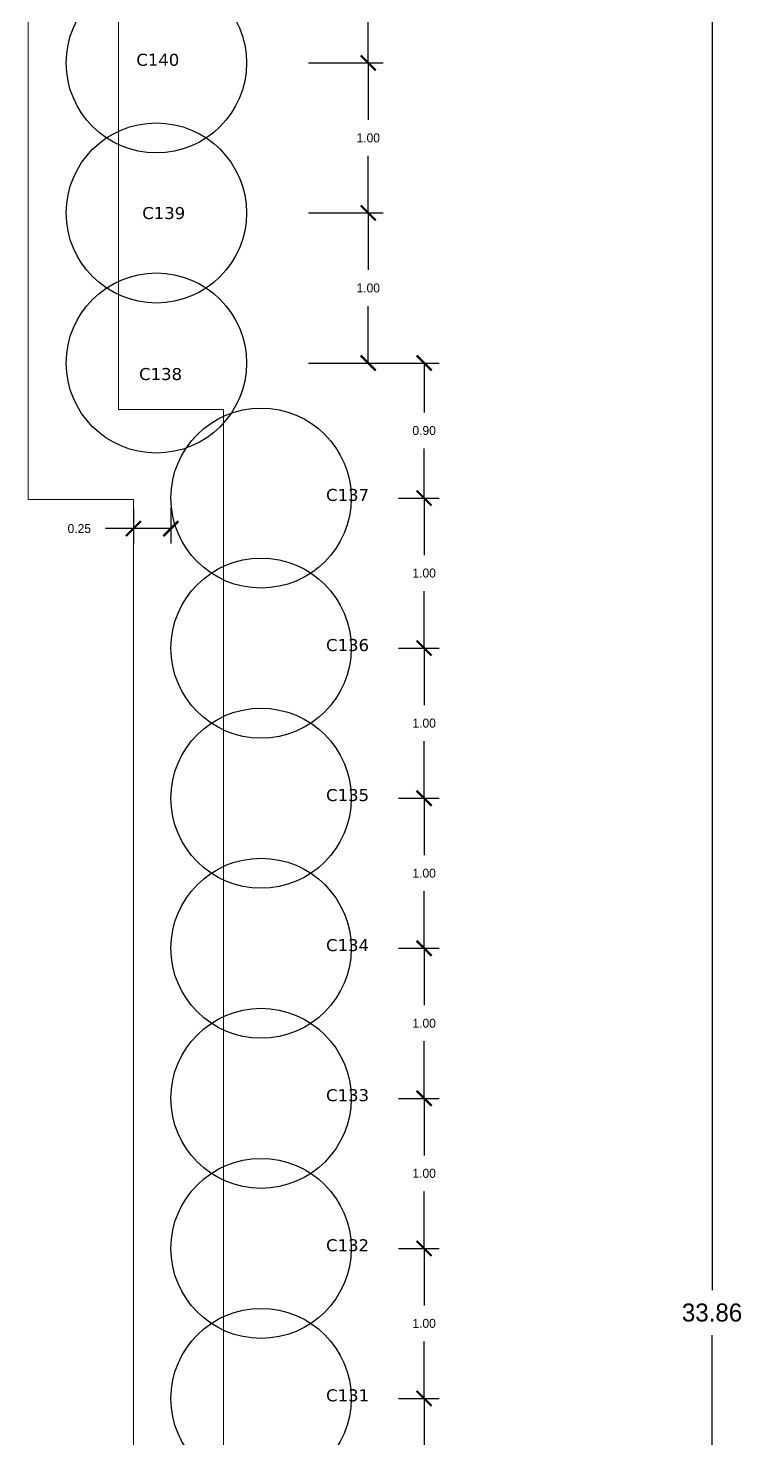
# Model space of a CAD drawing. Header units: millimetres. Extents: x -50 to 161, y 11 to 77.
# Drawn here: x 34.66 to 39.41, y 41.39 to 50.79 of the extents above; entities that cross this region are included whole.
import ezdxf

# ---------------------------------------------------------------- set-up
doc = ezdxf.new("R2010")
doc.units = ezdxf.units.MM
doc.layers.add('A-DETL-THIN', color=151, linetype='Continuous', lineweight=5)
doc.layers.add('Paroi Soperco', color=7, linetype='Continuous')
doc.dimstyles.get("Standard").update_dxf_attribs({"dimtxt": 0.18, "dimasz": 0.18, "dimexe": 0.18, "dimexo": 0.0625, "dimgap": 0.09, "dimtad": 0, "dimtih": 1, "dimtoh": 1, "dimdec": 4, "dimzin": 0, "dimdsep": 46, "dimtxsty": 'Standard', "dimcen": 0.09, "dimadec": 0, "dimazin": 0, "dimtfac": 1, "dimtdec": 4, "dimtofl": 0, "dimtmove": 0, "dimatfit": 3, "dimfxl": 1, "dimtolj": 1, "dimtzin": 0, "dimarcsym": 0})

# ---------------------------------------------------------------- blocks, each defined once
blk = doc.blocks.new('_ArchTick')
at = {"color": 0, "linetype": 'ByBlock', "const_width": 0.15}
blk.add_lwpolyline([(-0.5, -0.5), (0.5, 0.5)], dxfattribs=at)
blk = doc.blocks.new('*D176')
at = {"layer": 'Paroi Soperco', "color": 0, "lineweight": -2, "transparency": 16777216}
for p, q in [((35.3204, 59.1556), (39.3101, 59.1556)), ((39.2101, 59.1556), (39.2101, 42.3764)), ((39.2101, 25.2972), (39.2101, 42.0764)), ((35.3204, 25.2972), (39.3101, 25.2972))]:
    blk.add_line(p, q, dxfattribs=at)
at = {"layer": 'Paroi Soperco', "color": 0, "lineweight": -2, "transparency": 16777216, "xscale": 0.1, "yscale": 0.1, "zscale": 0.1}
for p, rotation in [((39.2101, 59.1556), 90), ((39.2101, 25.2972), 270)]:
    blk.add_blockref('_ArchTick', p, dxfattribs=dict(at, rotation=rotation))
at = {"layer": 'Paroi Soperco', "color": 0, "transparency": 16777216, "insert": (39.2101, 42.2264), "char_height": 0.12, "attachment_point": 5}
blk.add_mtext('\\A1;33.86', dxfattribs=at)
blk = doc.blocks.new('*D230')
at = {"layer": 'Paroi Soperco', "color": 0, "lineweight": -2, "transparency": 16777216}
for p, q in [((37.1235, 41.6544), (37.3934, 41.6544)), ((37.2934, 41.6544), (37.2934, 41.2744)), ((37.2934, 40.6544), (37.2934, 41.0344)), ((37.1235, 40.6544), (37.3934, 40.6544))]:
    blk.add_line(p, q, dxfattribs=at)
at = {"layer": 'Paroi Soperco', "color": 0, "lineweight": -2, "transparency": 16777216, "xscale": 0.1, "yscale": 0.1, "zscale": 0.1}
for p, rotation in [((37.2934, 41.6544), 90), ((37.2934, 40.6544), 270)]:
    blk.add_blockref('_ArchTick', p, dxfattribs=dict(at, rotation=rotation))
at = {"layer": 'Paroi Soperco', "color": 0, "transparency": 16777216, "insert": (37.2934, 41.1544), "char_height": 0.06, "attachment_point": 5}
blk.add_mtext('\\A1;1.00', dxfattribs=at)
blk = doc.blocks.new('*D231')
at = {"layer": 'Paroi Soperco', "color": 0, "lineweight": -2, "transparency": 16777216}
for p, q in [((37.1235, 42.6544), (37.3934, 42.6544)), ((37.2934, 42.6544), (37.2934, 42.2744)), ((37.2934, 41.6544), (37.2934, 42.0344)), ((37.1235, 41.6544), (37.3934, 41.6544))]:
    blk.add_line(p, q, dxfattribs=at)
at = {"layer": 'Paroi Soperco', "color": 0, "lineweight": -2, "transparency": 16777216, "xscale": 0.1, "yscale": 0.1, "zscale": 0.1}
for p, rotation in [((37.2934, 42.6544), 90), ((37.2934, 41.6544), 270)]:
    blk.add_blockref('_ArchTick', p, dxfattribs=dict(at, rotation=rotation))
at = {"layer": 'Paroi Soperco', "color": 0, "transparency": 16777216, "insert": (37.2934, 42.1544), "char_height": 0.06, "attachment_point": 5}
blk.add_mtext('\\A1;1.00', dxfattribs=at)
blk = doc.blocks.new('*D232')
at = {"layer": 'Paroi Soperco', "color": 0, "lineweight": -2, "transparency": 16777216}
for p, q in [((37.1235, 43.6544), (37.3934, 43.6544)), ((37.2934, 43.6544), (37.2934, 43.2744)), ((37.2934, 42.6544), (37.2934, 43.0344)), ((37.1235, 42.6544), (37.3934, 42.6544))]:
    blk.add_line(p, q, dxfattribs=at)
at = {"layer": 'Paroi Soperco', "color": 0, "lineweight": -2, "transparency": 16777216, "xscale": 0.1, "yscale": 0.1, "zscale": 0.1}
for p, rotation in [((37.2934, 43.6544), 90), ((37.2934, 42.6544), 270)]:
    blk.add_blockref('_ArchTick', p, dxfattribs=dict(at, rotation=rotation))
at = {"layer": 'Paroi Soperco', "color": 0, "transparency": 16777216, "insert": (37.2934, 43.1544), "char_height": 0.06, "attachment_point": 5}
blk.add_mtext('\\A1;1.00', dxfattribs=at)
blk = doc.blocks.new('*D233')
at = {"layer": 'Paroi Soperco', "color": 0, "lineweight": -2, "transparency": 16777216}
for p, q in [((37.1235, 44.6544), (37.3934, 44.6544)), ((37.2934, 44.6544), (37.2934, 44.2744)), ((37.2934, 43.6544), (37.2934, 44.0344)), ((37.1235, 43.6544), (37.3934, 43.6544))]:
    blk.add_line(p, q, dxfattribs=at)
at = {"layer": 'Paroi Soperco', "color": 0, "lineweight": -2, "transparency": 16777216, "xscale": 0.1, "yscale": 0.1, "zscale": 0.1}
for p, rotation in [((37.2934, 44.6544), 90), ((37.2934, 43.6544), 270)]:
    blk.add_blockref('_ArchTick', p, dxfattribs=dict(at, rotation=rotation))
at = {"layer": 'Paroi Soperco', "color": 0, "transparency": 16777216, "insert": (37.2934, 44.1544), "char_height": 0.06, "attachment_point": 5}
blk.add_mtext('\\A1;1.00', dxfattribs=at)
blk = doc.blocks.new('*D234')
at = {"layer": 'Paroi Soperco', "color": 0, "lineweight": -2, "transparency": 16777216}
for p, q in [((37.1235, 45.6544), (37.3934, 45.6544)), ((37.2934, 45.6544), (37.2934, 45.2744)), ((37.2934, 44.6544), (37.2934, 45.0344)), ((37.1235, 44.6544), (37.3934, 44.6544))]:
    blk.add_line(p, q, dxfattribs=at)
at = {"layer": 'Paroi Soperco', "color": 0, "lineweight": -2, "transparency": 16777216, "xscale": 0.1, "yscale": 0.1, "zscale": 0.1}
for p, rotation in [((37.2934, 45.6544), 90), ((37.2934, 44.6544), 270)]:
    blk.add_blockref('_ArchTick', p, dxfattribs=dict(at, rotation=rotation))
at = {"layer": 'Paroi Soperco', "color": 0, "transparency": 16777216, "insert": (37.2934, 45.1544), "char_height": 0.06, "attachment_point": 5}
blk.add_mtext('\\A1;1.00', dxfattribs=at)
blk = doc.blocks.new('*D235')
at = {"layer": 'Paroi Soperco', "color": 0, "lineweight": -2, "transparency": 16777216}
for p, q in [((37.1235, 46.6544), (37.3934, 46.6544)), ((37.2934, 46.6544), (37.2934, 46.2744)), ((37.2934, 45.6544), (37.2934, 46.0344)), ((37.1235, 45.6544), (37.3934, 45.6544))]:
    blk.add_line(p, q, dxfattribs=at)
at = {"layer": 'Paroi Soperco', "color": 0, "lineweight": -2, "transparency": 16777216, "xscale": 0.1, "yscale": 0.1, "zscale": 0.1}
for p, rotation in [((37.2934, 46.6544), 90), ((37.2934, 45.6544), 270)]:
    blk.add_blockref('_ArchTick', p, dxfattribs=dict(at, rotation=rotation))
at = {"layer": 'Paroi Soperco', "color": 0, "transparency": 16777216, "insert": (37.2934, 46.1544), "char_height": 0.06, "attachment_point": 5}
blk.add_mtext('\\A1;1.00', dxfattribs=at)
blk = doc.blocks.new('*D236')
at = {"layer": 'Paroi Soperco', "color": 0, "lineweight": -2, "transparency": 16777216}
for p, q in [((37.1235, 47.6544), (37.3934, 47.6544)), ((37.2934, 47.6544), (37.2934, 47.2744)), ((37.2934, 46.6544), (37.2934, 47.0344)), ((37.1235, 46.6544), (37.3934, 46.6544))]:
    blk.add_line(p, q, dxfattribs=at)
at = {"layer": 'Paroi Soperco', "color": 0, "lineweight": -2, "transparency": 16777216, "xscale": 0.1, "yscale": 0.1, "zscale": 0.1}
for p, rotation in [((37.2934, 47.6544), 90), ((37.2934, 46.6544), 270)]:
    blk.add_blockref('_ArchTick', p, dxfattribs=dict(at, rotation=rotation))
at = {"layer": 'Paroi Soperco', "color": 0, "transparency": 16777216, "insert": (37.2934, 47.1544), "char_height": 0.06, "attachment_point": 5}
blk.add_mtext('\\A1;1.00', dxfattribs=at)
blk = doc.blocks.new('*D237')
at = {"layer": 'Paroi Soperco', "color": 0, "lineweight": -2, "transparency": 16777216}
for p, q in [((36.5235, 48.5544), (37.3934, 48.5544)), ((37.2934, 48.5544), (37.2934, 48.2244)), ((37.2934, 47.6544), (37.2934, 47.9844)), ((37.1235, 47.6544), (37.3934, 47.6544))]:
    blk.add_line(p, q, dxfattribs=at)
at = {"layer": 'Paroi Soperco', "color": 0, "lineweight": -2, "transparency": 16777216, "xscale": 0.1, "yscale": 0.1, "zscale": 0.1}
for p, rotation in [((37.2934, 48.5544), 90), ((37.2934, 47.6544), 270)]:
    blk.add_blockref('_ArchTick', p, dxfattribs=dict(at, rotation=rotation))
at = {"layer": 'Paroi Soperco', "color": 0, "transparency": 16777216, "insert": (37.2934, 48.1044), "char_height": 0.06, "attachment_point": 5}
blk.add_mtext('\\A1;0.90', dxfattribs=at)
blk = doc.blocks.new('*D239')
at = {"layer": 'Paroi Soperco', "color": 0, "lineweight": -2, "transparency": 16777216}
for p, q in [((36.5235, 49.5544), (37.0213, 49.5544)), ((36.9213, 49.5544), (36.9213, 49.1744)), ((36.9213, 48.5544), (36.9213, 48.9344)), ((36.5235, 48.5544), (37.0213, 48.5544))]:
    blk.add_line(p, q, dxfattribs=at)
at = {"layer": 'Paroi Soperco', "color": 0, "lineweight": -2, "transparency": 16777216, "xscale": 0.1, "yscale": 0.1, "zscale": 0.1}
for p, rotation in [((36.9213, 49.5544), 90), ((36.9213, 48.5544), 270)]:
    blk.add_blockref('_ArchTick', p, dxfattribs=dict(at, rotation=rotation))
at = {"layer": 'Paroi Soperco', "color": 0, "transparency": 16777216, "insert": (36.9213, 49.0544), "char_height": 0.06, "attachment_point": 5}
blk.add_mtext('\\A1;1.00', dxfattribs=at)
blk = doc.blocks.new('*D240')
at = {"layer": 'Paroi Soperco', "color": 0, "lineweight": -2, "transparency": 16777216}
for p, q in [((36.5235, 50.5544), (37.0213, 50.5544)), ((36.9213, 50.5544), (36.9213, 50.1744)), ((36.9213, 49.5544), (36.9213, 49.9344)), ((36.5235, 49.5544), (37.0213, 49.5544))]:
    blk.add_line(p, q, dxfattribs=at)
at = {"layer": 'Paroi Soperco', "color": 0, "lineweight": -2, "transparency": 16777216, "xscale": 0.1, "yscale": 0.1, "zscale": 0.1}
for p, rotation in [((36.9213, 50.5544), 90), ((36.9213, 49.5544), 270)]:
    blk.add_blockref('_ArchTick', p, dxfattribs=dict(at, rotation=rotation))
at = {"layer": 'Paroi Soperco', "color": 0, "transparency": 16777216, "insert": (36.9213, 50.0544), "char_height": 0.06, "attachment_point": 5}
blk.add_mtext('\\A1;1.00', dxfattribs=at)
blk = doc.blocks.new('*D241')
at = {"layer": 'Paroi Soperco', "color": 0, "lineweight": -2, "transparency": 16777216}
for p, q in [((36.5235, 51.5544), (37.0213, 51.5544)), ((36.9213, 51.5544), (36.9213, 51.1744)), ((36.9213, 50.5544), (36.9213, 50.9344)), ((36.5235, 50.5544), (37.0213, 50.5544))]:
    blk.add_line(p, q, dxfattribs=at)
at = {"layer": 'Paroi Soperco', "color": 0, "lineweight": -2, "transparency": 16777216, "xscale": 0.1, "yscale": 0.1, "zscale": 0.1}
for p, rotation in [((36.9213, 51.5544), 90), ((36.9213, 50.5544), 270)]:
    blk.add_blockref('_ArchTick', p, dxfattribs=dict(at, rotation=rotation))
at = {"layer": 'Paroi Soperco', "color": 0, "transparency": 16777216, "insert": (36.9213, 51.0544), "char_height": 0.06, "attachment_point": 5}
blk.add_mtext('\\A1;1.00', dxfattribs=at)
blk = doc.blocks.new('*D339')
at = {"layer": 'Paroi Soperco', "color": 0, "lineweight": -2, "transparency": 16777216}
for p, q in [((35.3579, 47.5831), (35.3579, 47.3508)), ((35.6079, 47.5919), (35.6079, 47.3508)), ((35.3579, 47.4508), (35.1729, 47.4508)), ((35.6079, 47.4508), (35.3579, 47.4508))]:
    blk.add_line(p, q, dxfattribs=at)
at = {"layer": 'Paroi Soperco', "color": 0, "lineweight": -2, "transparency": 16777216, "xscale": 0.1, "yscale": 0.1, "zscale": 0.1, "rotation": 180}
blk.add_blockref('_ArchTick', (35.3579, 47.4508), dxfattribs=at)
at = {"layer": 'Paroi Soperco', "color": 0, "lineweight": -2, "transparency": 16777216, "xscale": 0.1, "yscale": 0.1, "zscale": 0.1}
blk.add_blockref('_ArchTick', (35.6079, 47.4508), dxfattribs=at)
at = {"layer": 'Paroi Soperco', "color": 0, "transparency": 16777216, "insert": (34.9979, 47.4508), "char_height": 0.06, "attachment_point": 5}
blk.add_mtext('\\A1;0.25', dxfattribs=at)

msp = doc.modelspace()

# ---------------------------------------------------------------- linework, layer by layer
at = {"layer": 'A-DETL-THIN'}
for p, q in [((35.2579, 48.2456), (35.2579, 58.9756)), ((34.6579, 58.5556), (34.6579, 47.6456)), ((35.9579, 48.2456), (35.2579, 48.2456)), ((35.9579, 35.1456), (35.9579, 48.2456)), ((34.6579, 47.6456), (35.3579, 47.6456)), ((35.3579, 47.6456), (35.3579, 35.7456))]:
    msp.add_line(p, q, dxfattribs=at)
at = {"layer": 'Paroi Soperco'}
for centre in [(35.511, 50.5544), (35.511, 49.5544), (35.511, 48.5544), (36.2079, 47.6544), (36.2079, 46.6544), (36.2079, 45.6544), (36.2079, 44.6544), (36.2079, 43.6544), (36.2079, 42.6544), (36.2079, 41.6544)]:
    msp.add_circle(centre, 0.6, dxfattribs=at)

# ---------------------------------------------------------------- texts
at = {"layer": 'Paroi Soperco', "char_height": 0.08, "attachment_point": 1}
for s, insert in [('{\\fVerdana|b0|i0|c0|p34;C140}', (35.3773, 50.6153)), ('{\\fVerdana|b0|i0|c0|p34;C139}', (35.4167, 49.594)), ('{\\fVerdana|b0|i0|c0|p34;C138}', (35.3959, 48.5212)), ('{\\fVerdana|b0|i0|c0|p34;C137}', (36.6406, 47.7153)), ('{\\fVerdana|b0|i0|c0|p34;C136}', (36.6406, 46.7153)), ('{\\fVerdana|b0|i0|c0|p34;C135}', (36.6406, 45.7153)), ('{\\fVerdana|b0|i0|c0|p34;C134}', (36.6406, 44.7153)), ('{\\fVerdana|b0|i0|c0|p34;C133}', (36.6406, 43.7153)), ('{\\fVerdana|b0|i0|c0|p34;C132}', (36.6406, 42.7153)), ('{\\fVerdana|b0|i0|c0|p34;C131}', (36.6406, 41.7153))]:
    msp.add_mtext_dynamic_manual_height_columns(s, width=0.422374, gutter_width=1, heights=[0], dxfattribs=dict(at, insert=insert))

# ---------------------------------------------------------------- dimensions: what is measured, and where the dimension line sits
at = {"layer": 'Paroi Soperco', "color": 1}
dim = msp.add_aligned_dim(p1=(35.2579, 59.1556), p2=(35.2579, 25.2972), distance=3.9522, dimstyle='Standard', override={"dimtxt": 0.12, "dimasz": 0.1, "dimexe": 0.1, "dimdec": 2, "dimblk1": 'ArchTick', "dimblk2": 'ArchTick', "dimsah": 1}, dxfattribs=at)
dim.commit()
dim.dimension.update_dxf_attribs({"geometry": '*D176', "text_midpoint": (39.2101, 42.2264)})
for base, p1, p2, picture, middle in [((36.9213, 51.5544), (36.461, 50.5544), (36.461, 51.5544), '*D241', (36.9213, 51.0544)), ((36.9213, 50.5544), (36.461, 49.5544), (36.461, 50.5544), '*D240', (36.9213, 50.0544)), ((36.9213, 49.5544), (36.461, 48.5544), (36.461, 49.5544), '*D239', (36.9213, 49.0544))]:
    dim = msp.add_linear_dim(base=base, p1=p1, p2=p2, angle=90, dimstyle='Standard', override={"dimtxt": 0.06, "dimasz": 0.1, "dimexe": 0.1, "dimdec": 2, "dimblk1": 'ArchTick', "dimblk2": 'ArchTick', "dimsah": 1}, dxfattribs=at)
    dim.commit()
    dim.dimension.update_dxf_attribs({"geometry": picture, "text_midpoint": middle, "dimtype": 160})
for base, p1, p2, picture, middle in [((37.2934, 48.5544), (37.061, 47.6544), (36.461, 48.5544), '*D237', (37.2934, 48.1044)), ((37.2934, 47.6544), (37.061, 46.6544), (37.061, 47.6544), '*D236', (37.2934, 47.1544)), ((37.2934, 46.6544), (37.061, 45.6544), (37.061, 46.6544), '*D235', (37.2934, 46.1544)), ((37.2934, 45.6544), (37.061, 44.6544), (37.061, 45.6544), '*D234', (37.2934, 45.1544)), ((37.2934, 44.6544), (37.061, 43.6544), (37.061, 44.6544), '*D233', (37.2934, 44.1544)), ((37.2934, 43.6544), (37.061, 42.6544), (37.061, 43.6544), '*D232', (37.2934, 43.1544)), ((37.2934, 42.6544), (37.061, 41.6544), (37.061, 42.6544), '*D231', (37.2934, 42.1544)), ((37.2934, 41.6544), (37.061, 40.6544), (37.061, 41.6544), '*D230', (37.2934, 41.1544))]:
    dim = msp.add_linear_dim(base=base, p1=p1, p2=p2, angle=90, dimstyle='Standard', override={"dimtxt": 0.06, "dimasz": 0.1, "dimexe": 0.1, "dimdec": 2, "dimblk1": 'ArchTick', "dimblk2": 'ArchTick', "dimsah": 1}, dxfattribs=at)
    dim.commit()
    dim.dimension.update_dxf_attribs({"geometry": picture, "text_midpoint": middle})
dim = msp.add_linear_dim(base=(35.6079, 47.4508), p1=(35.3579, 47.6456), p2=(35.6079, 47.6544), dimstyle='Standard', override={"dimtxt": 0.06, "dimasz": 0.1, "dimexe": 0.1, "dimdec": 2, "dimblk1": 'ArchTick', "dimblk2": 'ArchTick', "dimsah": 1}, dxfattribs=at)
dim.commit()
dim.dimension.update_dxf_attribs({"geometry": '*D339', "text_midpoint": (34.9979, 47.4508), "dimtype": 160})

doc.saveas('drawing.dxf')
